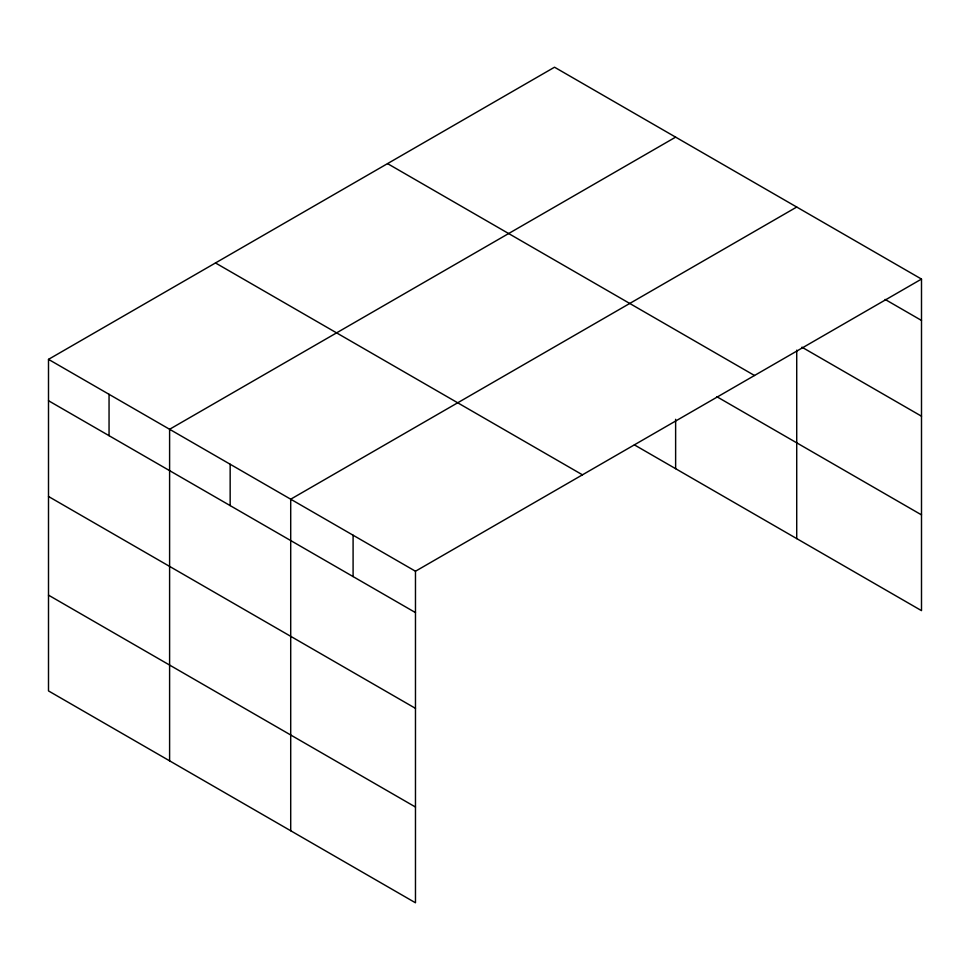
<?xml version="1.0" encoding="UTF-8"?>
<svg xmlns="http://www.w3.org/2000/svg" width="970" height="970" viewBox="0 0 970 970"><rect width="100%" height="100%" fill="white"/><g stroke="black" fill="none" stroke-linecap="round" stroke-linejoin="round"><path stroke-width="1.45" d="M921.5 279.081L554.525 67.209L48.5 359.361L48.5 690.919L415.475 902.791L415.475 571.233L921.5 279.081L921.5 610.639L634.392 444.878M675.629 137.134L169.604 429.274L169.604 760.832M796.722 207.046L290.709 499.198L290.709 830.756M885.113 299.427L921.5 320.439M801.923 347.175L921.5 416.203M387.539 163.615L754.514 375.499M716.854 396.718L921.5 514.876M215.485 262.955L582.461 474.827M48.5 359.361L415.475 571.233M48.5 400.719L415.475 612.591M48.5 496.482L415.475 708.355M48.5 595.143L415.475 807.028M796.722 350.146L796.722 538.605M675.629 419.307L675.629 468.68M353.092 535.21L353.092 576.568M230.157 464.242L230.157 505.588M109.052 394.317L109.052 435.675"/></g></svg>
